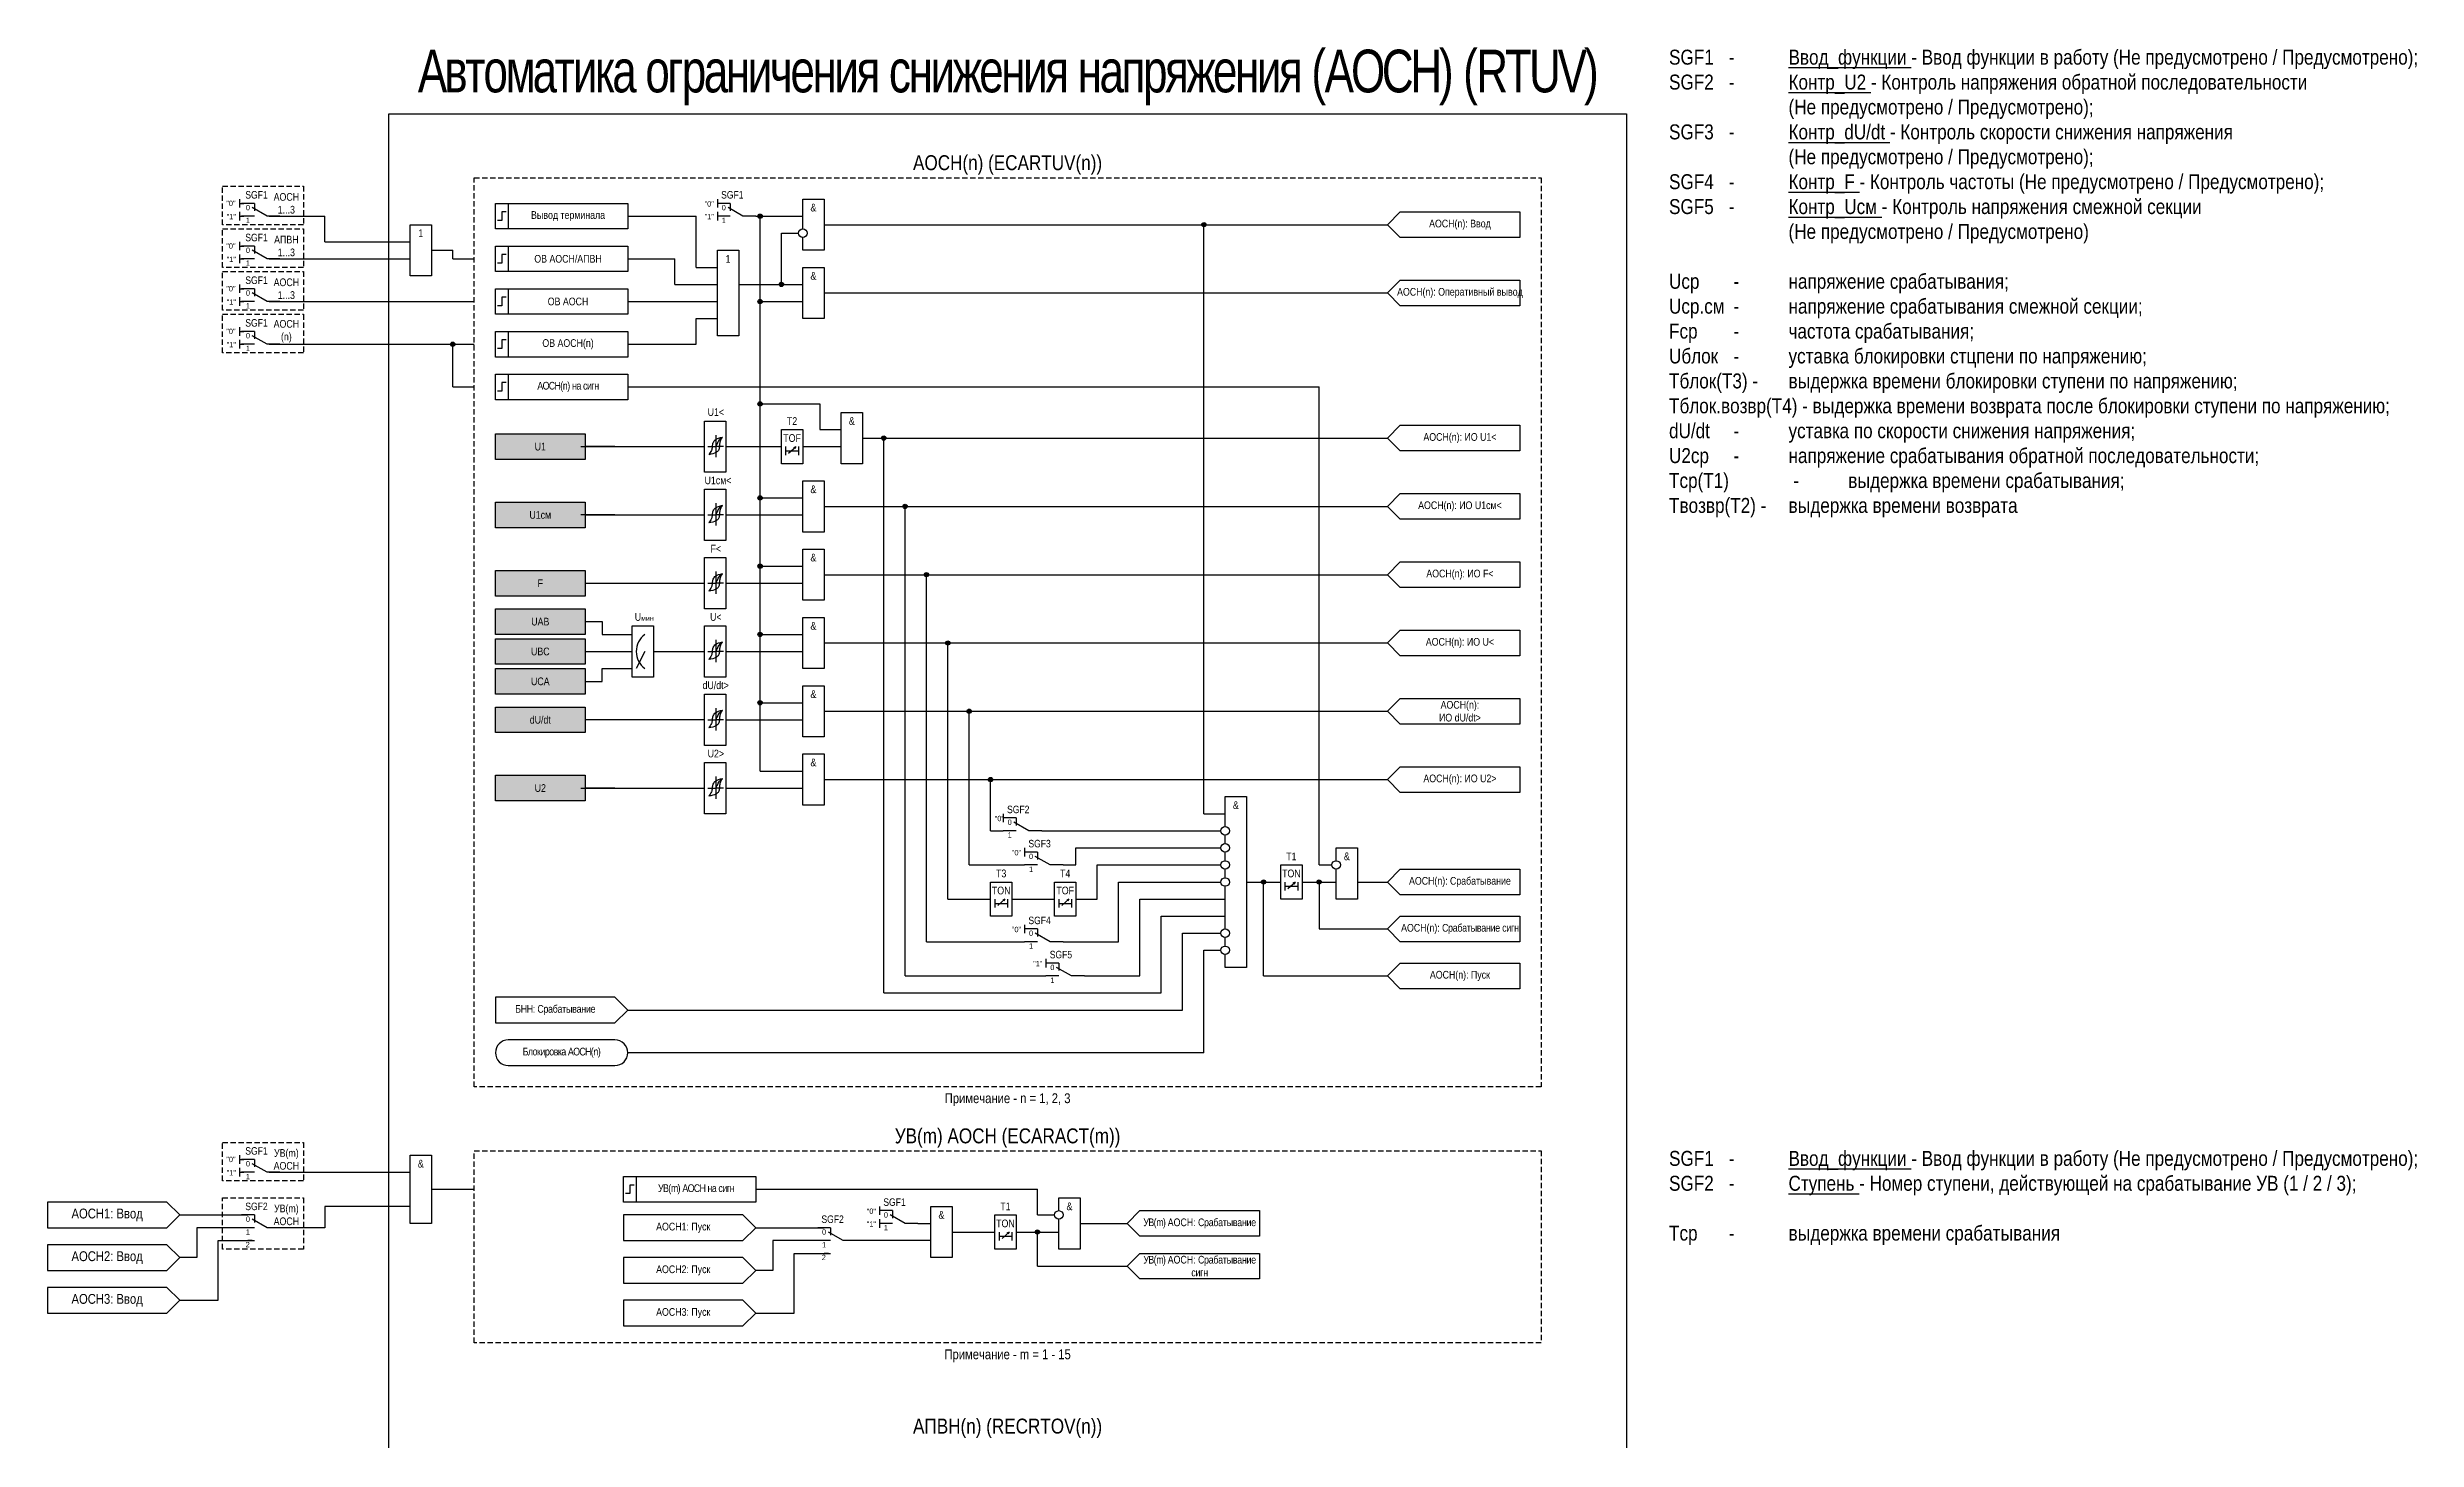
# Model space of a CAD drawing. Header units: millimetres. Extents: x -1017 to 1389, y -932 to 1669.
# Drawn here: x 834 to 1389, y 567 to 894 of the extents above; entities that cross this region are included whole.
import ezdxf
from ezdxf.enums import TextEntityAlignment as Align

# ---------------------------------------------------------------- set-up
doc = ezdxf.new("R2010")
doc.units = ezdxf.units.MM
doc.linetypes.add('штриховая2', pattern=[0.375, 0.25, -0.125])
doc.layers.add('Непечатный', color=6, linetype='Continuous', plot=False)
doc.layers.add('Основная', color=7, linetype='Continuous')
doc.styles.add('1.8_Gost_RD', font='ARIALN.TTF', dxfattribs={"height": 1.8})
doc.styles.add('2.5_Gost_RD', font='ARIALN.TTF', dxfattribs={"height": 2.5})
doc.styles.add('3.5_Gost_RD', font='ARIALN.TTF', dxfattribs={"height": 3.5})
doc.styles.add('Вывод', font='ARIALN.TTF', dxfattribs={"height": 2.5})
doc.styles.add('Компонент', font='ARIALN.TTF', dxfattribs={"height": 3.5})

# ---------------------------------------------------------------- blocks, each defined once
blk = doc.blocks.new('*U79')
at = {"layer": 'Основная', "color": 0}
blk.add_line((0, 0), (7, 4), dxfattribs=at)
at = {"layer": 'Основная', "ltscale": 0.35}
blk.add_line((6, 6), (6, 2.5), dxfattribs=at)
blk = doc.blocks.new('*U91')
at = {"layer": 'Основная', "color": 0}
for p, q in [((-3, 6), (-9, 6)), ((-3, 0), (-9, 0)), ((9, 0), (3, 0))]:
    blk.add_line(p, q, dxfattribs=at)
at = {"layer": 'Основная', "ltscale": 0.25, "xscale": -1}
blk.add_blockref('*U79', (3, 0), dxfattribs=at)
at = {"layer": 'Основная'}
for tag, height, style, p in [('ОУ', 3.5, 'Компонент', (-2, 10)), ('В1', 2.5, 'Вывод', (-13, 6)), ('В2', 2.5, 'Вывод', (-6, 4)), ('В3', 2.5, 'Вывод', (-6, -2))]:
    blk.add_attdef(tag, text='', height=height, dxfattribs=dict(at, style=style)).set_placement(p, align=Align.MIDDLE_CENTER)
blk = doc.blocks.new('Точка')
at = {"ltscale": 100}
h = blk.add_hatch(color=256, dxfattribs=at)
h.dxf.hatch_style = 1
edge = h.paths.add_edge_path()
edge.add_arc((0, 0), 0.5, 0, 360)
blk.add_circle((0, 0), 0.5, dxfattribs=at)
blk = doc.blocks.new('*U81')
at = {"layer": 'Основная', "color": 0}
for p, q in [((-3, 6), (-9, 6)), ((-3, 0), (-9, 0)), ((9, 0), (3, 0))]:
    blk.add_line(p, q, dxfattribs=at)
at = {"layer": 'Основная', "ltscale": 0.25, "xscale": -1}
blk.add_blockref('*U79', (3, 0), dxfattribs=at)
at = {"layer": 'Основная'}
for tag, height, style, p in [('ОУ', 3.5, 'Компонент', (-2, 10)), ('В1', 2.5, 'Вывод', (-14, 6)), ('В2', 2.5, 'Вывод', (-6, 4)), ('В3', 2.5, 'Вывод', (-6, -2))]:
    blk.add_attdef(tag, text='', height=height, dxfattribs=dict(at, style=style)).set_placement(p, align=Align.MIDDLE_CENTER)
blk = doc.blocks.new('*U92')
at = {"layer": 'Основная', "color": 0}
for p, q in [((-3, 6), (-9, 6)), ((-3, 0), (-9, 0)), ((9, 0), (3, 0))]:
    blk.add_line(p, q, dxfattribs=at)
at = {"layer": 'Основная', "ltscale": 0.25, "xscale": -1}
blk.add_blockref('*U79', (3, 0), dxfattribs=at)
at = {"layer": 'Основная'}
for tag, height, style, p in [('ОУ', 3.5, 'Компонент', (-2, 10)), ('В1', 2.5, 'Вывод', (-13, 6)), ('В2', 2.5, 'Вывод', (-6, 4)), ('В3', 2.5, 'Вывод', (-6, -2))]:
    blk.add_attdef(tag, text='', height=height, dxfattribs=dict(at, style=style)).set_placement(p, align=Align.MIDDLE_CENTER)

msp = doc.modelspace()

# ---------------------------------------------------------------- hatches: boundary and pattern name
at = {"ltscale": 100, "true_color": 0x6bffb3}
h = msp.add_hatch(color=111, dxfattribs=at)
h.dxf.hatch_style = 1
h.paths.add_polyline_path([(939, 803), (960, 803), (960, 797), (939, 797)])
h = msp.add_hatch(color=111, dxfattribs=at)
h.dxf.hatch_style = 1
h.paths.add_polyline_path([(939, 787), (960, 787), (960, 781), (939, 781)])
h = msp.add_hatch(color=111, dxfattribs=at)
h.dxf.hatch_style = 1
h.paths.add_polyline_path([(939, 771), (960, 771), (960, 765), (939, 765)])
h = msp.add_hatch(color=111, dxfattribs=at)
h.dxf.hatch_style = 1
h.paths.add_polyline_path([(939, 762), (960, 762), (960, 756), (939, 756)])
h = msp.add_hatch(color=111, dxfattribs=at)
h.dxf.hatch_style = 1
h.paths.add_polyline_path([(939, 755), (960, 755), (960, 749), (939, 749)])
h = msp.add_hatch(color=111, dxfattribs=at)
h.dxf.hatch_style = 1
h.paths.add_polyline_path([(939, 748), (960, 748), (960, 742), (939, 742)])
h = msp.add_hatch(color=111, dxfattribs=at)
h.dxf.hatch_style = 1
h.paths.add_polyline_path([(939, 739), (960, 739), (960, 733), (939, 733)])
h = msp.add_hatch(color=111, dxfattribs=at)
h.dxf.hatch_style = 1
h.paths.add_polyline_path([(939, 723), (960, 723), (960, 717), (939, 717)])

# ---------------------------------------------------------------- linework, layer by layer
at = {"color": 6, "ltscale": 100}
for p, q in [((879, 858), (879, 856)), ((879, 857), (880, 857)), ((879, 855), (879, 853)), ((879, 854), (880, 854)), ((899, 848), (899, 854)), ((879, 848), (879, 846)), ((879, 847), (880, 847)), ((879, 845), (879, 843)), ((879, 844), (880, 844)), ((879, 838), (879, 836)), ((879, 837), (880, 837)), ((879, 835), (879, 833)), ((879, 834), (880, 834)), ((879, 828), (879, 826)), ((879, 827), (880, 827)), ((879, 825), (879, 823)), ((879, 824), (880, 824)), ((879, 634), (879, 632)), ((879, 633), (880, 633)), ((879, 631), (879, 629)), ((879, 630), (880, 630)), ((879.5, 614), (882.5, 614))]:
    msp.add_line(p, q, dxfattribs=at)
at = {"ltscale": 100}
for p, q in [((1007.7, 798.46), (1009.37, 799.95)), ((1009.37, 799.95), (1008.85, 799.73)), ((1009.37, 799.95), (1009.11, 799.48)), ((1055, 710), (1058, 710)), ((1075, 702), (1075, 706)), ((1050, 702), (1063, 702)), ((1072, 702), (1075, 702)), ((1080, 694), (1080, 702)), ((1075, 694), (1080, 694)), ((1085, 684), (1085, 698)), ((1090, 676), (1090, 694)), ((1115, 698), (1123, 698)), ((1124.7, 696.46), (1126.37, 697.95)), ((1126.37, 697.95), (1125.85, 697.73)), ((1126.37, 697.95), (1126.11, 697.48)), ((1128, 698), (1136, 698)), ((1132, 698), (1132, 687)), ((1056.7, 692.46), (1058.37, 693.95)), ((1058.37, 693.95), (1057.85, 693.73)), ((1058.37, 693.95), (1058.11, 693.48)), ((1071.7, 692.46), (1073.37, 693.95)), ((1073.37, 693.95), (1072.85, 693.73)), ((1073.37, 693.95), (1073.11, 693.48)), ((1095, 672), (1095, 690)), ((1072, 684), (1085, 684)), ((1100, 668), (1100, 686)), ((1105, 658), (1105, 682)), ((1030, 672), (1095, 672)), ((1077, 676), (1090, 676)), ((1105, 658), (970, 658)), ((1066, 620), (1066, 626)), ((1038, 618), (1039, 618)), ((1014.5, 611), (1017.5, 611)), ((1041, 614), (1023, 614)), ((1057.7, 614.46), (1059.37, 615.95)), ((1059.37, 615.95), (1058.85, 615.73)), ((1059.37, 615.95), (1059.11, 615.48)), ((1066, 608), (1066, 616))]:
    msp.add_line(p, q, dxfattribs=at)
at = {"color": 3, "ltscale": 100}
msp.add_lwpolyline([(914, 878), (1204, 878), (1204, 0), (914, 0)], close=True, dxfattribs=at)
at = {"color": 6, "linetype": 'штриховая2', "ltscale": 5}
for points in [[(875, 861), (894, 861), (894, 852), (875, 852)], [(875, 851), (894, 851), (894, 842), (875, 842)], [(875, 841), (894, 841), (894, 832), (875, 832)], [(875, 831), (894, 831), (894, 822), (875, 822)], [(875, 637), (894, 637), (894, 628), (875, 628)], [(875, 624), (894, 624), (894, 612), (875, 612)]]:
    msp.add_lwpolyline(points, close=True, dxfattribs=at)
at = {"color": 6, "ltscale": 100}
for points in [[(886, 854), (899, 854)], [(889, 854), (899, 854)], [(886, 844), (904, 844), (904, 844), (904, 844)], [(886, 630), (909, 630), (909, 630), (909, 630)], [(909, 630), (919, 630)], [(909, 630), (909, 630), (909, 630), (919, 630)], [(919, 622), (899, 622), (899, 617), (888, 617)], [(924, 626), (929, 626)], [(924, 626), (924, 626), (924, 626), (929, 626)], [(881, 617), (869, 617), (869, 610), (865, 610)], [(865, 600), (874, 600), (874, 614), (882, 614), (882, 614), (881, 614)]]:
    msp.add_lwpolyline(points, dxfattribs=at)
at = {"ltscale": 100}
for points in [[(1001, 810), (1015, 810), (1015, 804), (1020, 804)], [(1007, 800), (1007, 798)], [(1010, 800), (1010, 798)], [(1007, 799), (1010, 799)], [(960, 759), (964, 759), (964, 756), (971, 756)], [(960, 752), (971, 752)], [(960, 745), (964, 745), (964, 748), (971, 748)], [(1056, 694), (1056, 692)], [(1059, 694), (1059, 692)], [(1071, 694), (1071, 692)], [(1074, 694), (1074, 692)], [(1124, 698), (1124, 696)], [(1124, 697), (1127, 697)], [(1127, 698), (1127, 696)], [(1056, 693), (1059, 693)], [(1071, 693), (1074, 693)], [(1016, 614), (1004, 614), (1004, 607), (1000, 607)], [(1000, 597), (1009, 597), (1009, 611), (1017, 611), (1017, 611), (1016, 611)], [(1057, 616), (1057, 614)], [(1057, 615), (1060, 615)], [(1060, 616), (1060, 614)]]:
    msp.add_lwpolyline(points, dxfattribs=at)
for points in [[(939, 803), (960, 803), (960, 797), (939, 797)], [(1006, 804), (1011, 804), (1011, 796), (1006, 796)], [(939, 787), (960, 787), (960, 781), (939, 781)], [(939, 771), (960, 771), (960, 765), (939, 765)], [(939, 762), (960, 762), (960, 756), (939, 756)], [(939, 755), (960, 755), (960, 749), (939, 749)], [(939, 748), (960, 748), (960, 742), (939, 742)], [(939, 739), (960, 739), (960, 733), (939, 733)], [(939, 723), (960, 723), (960, 717), (939, 717)], [(1123, 702), (1128, 702), (1128, 694), (1123, 694)], [(1055, 698), (1060, 698), (1060, 690), (1055, 690)], [(1070, 698), (1075, 698), (1075, 690), (1070, 690)], [(1056, 620), (1061, 620), (1061, 612), (1056, 612)]]:
    msp.add_lwpolyline(points, close=True, dxfattribs=at)
at = {"color": 6, "ltscale": 100}
msp.add_lwpolyline([(919, 634), (924, 634), (924, 618), (919, 618)], close=True, dxfattribs=at)
at = {"layer": 'Непечатный', "ltscale": 100}
for p, q in [((929, 844), (929, 846)), ((929, 814), (929, 824))]:
    msp.add_line(p, q, dxfattribs=at)
msp.add_lwpolyline([(919, 852), (924, 852), (924, 840), (919, 840)], close=True, dxfattribs=at)
for points in [[(894, 844), (919, 844)], [(894, 844), (894, 844), (894, 844), (919, 844)], [(899, 848), (919, 848)], [(899, 848), (899, 848), (899, 848), (919, 848)], [(924, 846), (929, 846)], [(924, 846), (924, 846), (924, 846), (929, 846)], [(929, 844), (934, 844)], [(886, 834), (934, 834)], [(886, 824), (934, 824)], [(929, 814), (934, 814)], [(929, 626), (934, 626)]]:
    msp.add_lwpolyline(points, dxfattribs=at)
at = {"layer": 'Основная', "ltscale": 100}
for p, q in [((991, 858), (991, 856)), ((991, 855), (991, 853)), ((986, 842), (986, 854)), ((1001, 724), (1001, 854)), ((1105, 714), (1105, 852)), ((981, 838), (981, 844)), ((986, 824), (986, 830)), ((1132, 702), (1132, 814)), ((988, 804.5), (988, 806)), ((988, 806), (993, 806)), ((993, 806), (993, 800)), ((959, 800), (988, 800)), ((967, 800), (960, 800)), ((988, 797), (988, 805)), ((988.79, 800), (990.6, 800)), ((992.42, 800), (990.6, 800)), ((993, 800), (1006, 800)), ((993, 800), (993, 794)), ((1025, 802), (1025, 802)), ((1030, 672), (1030, 802)), ((988, 794), (988, 797)), ((993, 794), (988, 794)), ((988, 788.5), (988, 790)), ((988, 790), (993, 790)), ((988, 781), (988, 789)), ((993, 790), (993, 784)), ((967, 784), (959, 784)), ((993, 784), (1011, 784)), ((993, 784), (993, 778)), ((1016, 786), (1026, 786)), ((1035, 676), (1035, 786)), ((988, 778), (988, 781)), ((993, 778), (988, 778)), ((988, 772.5), (988, 774)), ((988, 774), (993, 774)), ((988, 765), (988, 773)), ((993, 774), (993, 768)), ((993, 768), (1011, 768)), ((993, 768), (993, 762)), ((1040, 684), (1040, 770)), ((988, 762), (988, 765)), ((993, 762), (988, 762)), ((971, 756.5), (971, 758)), ((971, 758), (976, 758)), ((971, 749), (971, 757)), ((976, 758), (976, 752)), ((988, 756.5), (988, 758)), ((988, 758), (993, 758)), ((988, 749), (988, 757)), ((993, 758), (993, 752)), ((976, 752), (976, 746)), ((993, 752), (1011, 752)), ((993, 752), (993, 746)), ((1045, 694), (1045, 754)), ((971, 746), (971, 749)), ((976, 746), (971, 746)), ((988, 746), (988, 749)), ((993, 746), (988, 746)), ((988, 740.5), (988, 742)), ((988, 742), (993, 742)), ((988, 733), (988, 741)), ((993, 742), (993, 736)), ((988, 736), (960, 736)), ((988, 730), (988, 733)), ((993, 736), (1011, 736)), ((993, 736), (993, 730)), ((1050, 702), (1050, 738)), ((993, 730), (988, 730)), ((988, 724.5), (988, 726)), ((988, 726), (993, 726)), ((988, 717), (988, 725)), ((993, 726), (993, 720)), ((1016, 722), (1026, 722)), ((1055, 710), (1055, 722)), ((967, 720), (960, 720)), ((988, 714), (988, 717)), ((993, 720), (1011, 720)), ((993, 720), (993, 714)), ((993, 714), (988, 714)), ((1058, 714), (1058, 712)), ((1063, 706), (1063, 704)), ((1119, 676), (1119, 698)), ((1063, 688), (1063, 686)), ((1068, 680), (1068, 678)), ((970, 668), (1100, 668)), ((1029, 622), (1029, 620)), ((1029, 619), (1029, 617))]:
    msp.add_line(p, q, dxfattribs=at)
at = {"layer": 'Основная'}
for p, q in [((990.6, 802.72), (990.6, 797.52)), ((990.6, 786.72), (990.6, 781.52)), ((990.6, 770.72), (990.6, 765.52)), ((990.6, 754.72), (990.6, 749.52)), ((990.6, 738.72), (990.6, 733.52)), ((990.6, 722.72), (990.6, 717.52))]:
    msp.add_line(p, q, dxfattribs=at)
at = {"layer": 'Основная', "color": 7, "ltscale": 100}
for p, q in [((960, 784), (988, 784)), ((988.79, 784), (990.6, 784)), ((992.42, 784), (990.6, 784)), ((960, 768), (988, 768)), ((988.79, 768), (990.6, 768)), ((992.42, 768), (990.6, 768)), ((974, 752), (972, 748)), ((976, 752), (988, 752)), ((988.79, 752), (990.6, 752)), ((992.42, 752), (990.6, 752)), ((988.79, 736), (990.6, 736)), ((992.42, 736), (990.6, 736)), ((959, 720), (988, 720)), ((988.79, 720), (990.6, 720)), ((992.42, 720), (990.6, 720))]:
    msp.add_line(p, q, dxfattribs=at)
at = {"layer": 'Основная', "linetype": 'штриховая2', "ltscale": 5}
for points in [[(934, 863), (1184, 863), (1184, 650), (934, 650)], [(934, 635), (1184, 635), (1184, 590), (934, 590)]]:
    msp.add_lwpolyline(points, close=True, dxfattribs=at)
at = {"layer": 'Основная', "ltscale": 100}
for points in [[(939, 857), (942, 857), (942, 851), (939, 851)], [(939, 857), (970, 857), (970, 851), (939, 851)], [(939, 847), (942, 847), (942, 841), (939, 841)], [(991, 846), (996, 846), (996, 826), (991, 826)], [(1011, 842), (1016, 842), (1016, 830), (1011, 830)], [(939, 837), (942, 837), (942, 831), (939, 831)], [(939, 827), (942, 827), (942, 821), (939, 821)], [(939, 817), (942, 817), (942, 811), (939, 811)], [(1020, 808), (1025, 808), (1025, 796), (1020, 796)], [(1011, 792), (1016, 792), (1016, 780), (1011, 780)], [(1011, 776), (1016, 776), (1016, 764), (1011, 764)], [(1011, 760), (1016, 760), (1016, 748), (1011, 748)], [(1011, 744), (1016, 744), (1016, 732), (1011, 732)], [(1011, 728), (1016, 728), (1016, 716), (1011, 716)], [(969, 629), (972, 629), (972, 623), (969, 623)]]:
    msp.add_lwpolyline(points, close=True, dxfattribs=at)
at = {"layer": 'Основная', "lineweight": 30, "ltscale": 100}
for points in [[(941.5, 855), (940.5, 855), (940.5, 853), (939.5, 853)], [(941.5, 845), (940.5, 845), (940.5, 843), (939.5, 843)], [(941.5, 835), (940.5, 835), (940.5, 833), (939.5, 833)], [(941.5, 825), (940.5, 825), (940.5, 823), (939.5, 823)], [(941.5, 815), (940.5, 815), (940.5, 813), (939.5, 813)], [(971.5, 627), (970.5, 627), (970.5, 625), (969.5, 625)]]:
    msp.add_lwpolyline(points, dxfattribs=at)
at = {"layer": 'Основная', "ltscale": 100}
for points in [[(1011, 851), (1011, 858), (1016, 858), (1016, 846), (1011, 846), (1011, 849)], [(970, 854), (986, 854)], [(996, 838), (1006, 838), (1006, 850), (1010, 850)], [(1000, 854), (1011, 854)], [(1016, 852), (1148, 852)], [(970, 844), (981, 844)], [(986, 842), (991, 842)], [(970, 834), (991, 834)], [(981, 838), (991, 838)], [(996, 838), (1011, 838)], [(996, 838), (1001, 838)], [(996, 838), (1001, 838), (1001, 838), (1001, 838)], [(1001, 834), (1011, 834)], [(1016, 836), (1016, 836), (1016, 836), (1148, 836)], [(986, 830), (991, 830)], [(970, 824), (986, 824)], [(970, 814), (1132, 814)], [(1011, 800), (1020, 800)], [(1025, 802), (1148, 802)], [(1001, 788), (1011, 788)], [(1021, 786), (1148, 786)], [(1001, 772), (1011, 772)], [(1016, 770), (1148, 770)], [(1001, 756), (1011, 756)], [(1016, 754), (1148, 754)], [(1001, 740), (1011, 740)], [(1016, 738), (1148, 738)], [(1001, 724), (1011, 724)], [(1021, 722), (1148, 722)], [(1110, 711), (1110, 718), (1115, 718), (1115, 678), (1110, 678), (1110, 681)], [(1105, 714), (1110, 714)], [(1067, 710), (1109, 710)], [(1075, 706), (1109, 706)], [(1110, 707), (1110, 709)], [(1136, 703), (1136, 706), (1141, 706), (1141, 694), (1136, 694), (1136, 701)], [(1080, 702), (1109, 702)], [(1110, 703), (1110, 705)], [(1110, 699), (1110, 701)], [(1132, 702), (1135, 702)], [(1045, 694), (1055, 694)], [(1045, 694), (1055, 694), (1055, 694), (1055, 694)], [(1060, 694), (1070, 694)], [(1085, 698), (1109, 698)], [(1090, 694), (1110, 694)], [(1110, 687), (1110, 697)], [(1141, 698), (1148, 698)], [(1095, 690), (1110, 690)], [(1040, 684), (1063, 684)], [(1040, 684), (1063, 684), (1063, 684), (1063, 684)], [(1100, 686), (1109, 686)], [(1110, 683), (1110, 685)], [(1132, 687), (1148, 687)], [(1105, 682), (1109, 682)], [(1110, 678), (1110, 681)], [(1035, 676), (1068, 676)], [(1035, 676), (1068, 676), (1068, 676), (1068, 676)], [(1119, 676), (1148, 676)], [(1000, 626), (1066, 626)], [(1041, 613), (1041, 622), (1046, 622), (1046, 610), (1041, 610), (1041, 613)], [(1071, 621), (1071, 624), (1076, 624), (1076, 612), (1071, 612), (1071, 619)], [(1000, 617), (1016, 617)], [(1039, 618), (1041, 618)], [(1066, 620), (1070, 620)], [(1076, 618), (1087, 618)], [(1046, 616), (1056, 616)], [(1061, 616), (1071, 616)], [(1066, 608), (1087, 608)]]:
    msp.add_lwpolyline(points, dxfattribs=at)
at = {"layer": 'Основная', "color": 0, "ltscale": 100}
for points in [[(1179, 855), (1179, 849), (1151, 849), (1148, 852), (1151, 855)], [(939, 847), (970, 847), (970, 841), (939, 841)], [(1179, 839), (1179, 833), (1151, 833), (1148, 836), (1151, 839)], [(939, 837), (970, 837), (970, 831), (939, 831)], [(939, 827), (970, 827), (970, 821), (939, 821)], [(939, 817), (970, 817), (970, 811), (939, 811)], [(1179, 805), (1179, 799), (1151, 799), (1148, 802), (1151, 805)], [(1179, 789), (1179, 783), (1151, 783), (1148, 786), (1151, 789)], [(1179, 773), (1179, 767), (1151, 767), (1148, 770), (1151, 773)], [(1179, 757), (1179, 751), (1151, 751), (1148, 754), (1151, 757)], [(1179, 741), (1179, 735), (1151, 735), (1148, 738), (1151, 741)], [(1179, 725), (1179, 719), (1151, 719), (1148, 722), (1151, 725)], [(1179, 701), (1179, 695), (1151, 695), (1148, 698), (1151, 701)], [(1179, 690), (1179, 684), (1151, 684), (1148, 687), (1151, 690)], [(1179, 679), (1179, 673), (1151, 673), (1148, 676), (1151, 679)], [(969, 629), (1000, 629), (1000, 623), (969, 623)], [(1118, 621), (1118, 615), (1090, 615), (1087, 618), (1090, 621)], [(1118, 611), (1118, 605), (1090, 605), (1087, 608), (1090, 611)]]:
    msp.add_lwpolyline(points, close=True, dxfattribs=at)
for points in [[(970, 668), (967, 671), (939, 671), (939, 665), (967, 665), (970, 668)], [(1000, 617), (997, 620), (969, 620), (969, 614), (997, 614), (1000, 617)], [(1000, 607), (997, 610), (969, 610), (969, 604), (997, 604), (1000, 607)], [(1000, 597), (997, 600), (969, 600), (969, 594), (997, 594), (1000, 597)]]:
    msp.add_lwpolyline(points, dxfattribs=at)
msp.add_lwpolyline([(942, 655), (967, 655, 1), (967, 661), (942, 661, 1)], format="xyb", close=True, dxfattribs=at)
at = {"layer": 'Основная', "color": 6, "ltscale": 100}
for points in [[(865, 620), (862, 623), (834, 623), (834, 617), (862, 617), (865, 620)], [(865, 620), (881, 620)], [(865, 610), (862, 613), (834, 613), (834, 607), (862, 607), (865, 610)], [(865, 600), (862, 603), (834, 603), (834, 597), (862, 597), (865, 600)]]:
    msp.add_lwpolyline(points, dxfattribs=at)
at = {"layer": 'Основная'}
for centre in [(1011, 850), (1110, 710), (1110, 706), (1110, 702), (1136, 702), (1110, 698), (1110, 686), (1110, 682), (1071, 620)]:
    msp.add_circle(centre, 1, dxfattribs=at)
at = {"layer": 'Основная', "color": 7, "ltscale": 100}
msp.add_arc((977, 752), 5, 126.8699, 233.1301, dxfattribs=at)
at = {"layer": 'Основная'}
for points in [[(989.8, 799.92), (989.6, 799.13), (989, 798.12)], [(991.48, 799.92), (991.25, 799.13), (990.76, 798.67), (989, 798.12)], [(989.8, 799.92), (989.95, 800.71), (990.44, 801.54), (992.2, 802.26)], [(990.6, 800), (991, 800.72), (991.47, 801.6), (992.2, 802.26)], [(991.48, 799.92), (991.6, 800.71), (991.81, 801.54), (992.2, 802.26)], [(989.8, 783.92), (989.6, 783.13), (989, 782.12)], [(991.48, 783.92), (991.25, 783.13), (990.76, 782.67), (989, 782.12)], [(989.8, 783.92), (989.95, 784.71), (990.44, 785.54), (992.2, 786.26)], [(990.6, 784), (991, 784.72), (991.47, 785.6), (992.2, 786.26)], [(991.48, 783.92), (991.6, 784.71), (991.81, 785.54), (992.2, 786.26)], [(989.8, 767.92), (989.6, 767.13), (989, 766.12)], [(991.48, 767.92), (991.25, 767.13), (990.76, 766.67), (989, 766.12)], [(989.8, 767.92), (989.95, 768.71), (990.44, 769.54), (992.2, 770.26)], [(990.6, 768), (991, 768.72), (991.47, 769.6), (992.2, 770.26)], [(991.48, 767.92), (991.6, 768.71), (991.81, 769.54), (992.2, 770.26)], [(989.8, 751.92), (989.6, 751.13), (989, 750.12)], [(991.48, 751.92), (991.25, 751.13), (990.76, 750.67), (989, 750.12)], [(989.8, 751.92), (989.95, 752.71), (990.44, 753.54), (992.2, 754.26)], [(990.6, 752), (991, 752.72), (991.47, 753.6), (992.2, 754.26)], [(991.48, 751.92), (991.6, 752.71), (991.81, 753.54), (992.2, 754.26)], [(989.8, 735.92), (989.6, 735.13), (989, 734.12)], [(991.48, 735.92), (991.25, 735.13), (990.76, 734.67), (989, 734.12)], [(989.8, 735.92), (989.95, 736.71), (990.44, 737.54), (992.2, 738.26)], [(990.6, 736), (991, 736.72), (991.47, 737.6), (992.2, 738.26)], [(991.48, 735.92), (991.6, 736.71), (991.81, 737.54), (992.2, 738.26)], [(989.8, 719.92), (989.95, 720.71), (990.44, 721.54), (992.2, 722.26)], [(990.6, 720), (991, 720.72), (991.47, 721.6), (992.2, 722.26)], [(991.48, 719.92), (991.6, 720.71), (991.81, 721.54), (992.2, 722.26)], [(989.8, 719.92), (989.6, 719.13), (989, 718.12)], [(991.48, 719.92), (991.25, 719.13), (990.76, 718.67), (989, 718.12)]]:
    msp.add_spline(points, degree=3, dxfattribs=at)

# ---------------------------------------------------------------- block references
at = {"layer": 'Непечатный', "ltscale": 100}
msp.add_blockref('Точка', (929, 824), dxfattribs=at)
at = {"layer": 'Основная', "color": 6, "ltscale": 0.25, "xscale": 0.5, "yscale": 0.5, "zscale": 0.5}
for p in [(884, 854), (884, 844), (884, 834), (884, 824), (884, 630)]:
    msp.add_blockref('*U81', p, dxfattribs=at).add_auto_attribs({'ОУ': 'SGF1', 'В1': '"0"', 'В2': '0', 'В3': '1'})
at = {"layer": 'Основная', "ltscale": 0.25}
ref = msp.add_blockref('*U91', (995.5, 854), dxfattribs=dict(at, xscale=0.5, yscale=0.5, zscale=0.5))
ref.add_attrib('ОУ', 'SGF1', dxfattribs={"height": 1.75, "style": 'Компонент'}).set_placement((994.5, 859), align=Align.MIDDLE_CENTER)
ref.add_attrib('В2', '0', dxfattribs={"height": 1.25, "style": 'Вывод'}).set_placement((992.5, 856), align=Align.MIDDLE_CENTER)
ref.add_attrib('В3', '1', dxfattribs={"height": 1.25, "style": 'Вывод'}).set_placement((992.5, 853), align=Align.MIDDLE_CENTER)
at = {"layer": 'Основная', "ltscale": 100}
for p in [(1001, 854), (1105, 852), (1006, 838), (1001, 834), (1001, 810), (1030, 802), (1001, 788), (1035, 786), (1001, 772), (1040, 770), (1001, 756), (1045, 754), (1001, 740), (1050, 738), (1055, 722), (1119, 698), (1132, 698), (1066, 616)]:
    msp.add_blockref('Точка', p, dxfattribs=at)
at = {"layer": 'Основная', "ltscale": 0.25}
ref = msp.add_blockref('*U91', (1062.5, 710), dxfattribs=dict(at, xscale=0.5, yscale=0.5, zscale=0.5))
ref.add_attrib('ОУ', 'SGF2', dxfattribs={"height": 1.75, "style": 'Компонент'}).set_placement((1061.5, 715), align=Align.MIDDLE_CENTER)
ref.add_attrib('В2', '0', dxfattribs={"height": 1.25, "style": 'Вывод'}).set_placement((1059.5, 712), align=Align.MIDDLE_CENTER)
ref.add_attrib('В3', '1', dxfattribs={"height": 1.25, "style": 'Вывод'}).set_placement((1059.5, 709), align=Align.MIDDLE_CENTER)
ref = msp.add_blockref('*U91', (1067.5, 702), dxfattribs=dict(at, xscale=0.5, yscale=0.5, zscale=0.5))
ref.add_attrib('ОУ', 'SGF3', dxfattribs={"height": 1.75, "style": 'Компонент'}).set_placement((1066.5, 707), align=Align.MIDDLE_CENTER)
ref.add_attrib('В2', '0', dxfattribs={"height": 1.25, "style": 'Вывод'}).set_placement((1064.5, 704), align=Align.MIDDLE_CENTER)
ref.add_attrib('В3', '1', dxfattribs={"height": 1.25, "style": 'Вывод'}).set_placement((1064.5, 701), align=Align.MIDDLE_CENTER)
ref = msp.add_blockref('*U91', (1067.5, 684), dxfattribs=dict(at, xscale=0.5, yscale=0.5, zscale=0.5))
ref.add_attrib('ОУ', 'SGF4', dxfattribs={"height": 1.75, "style": 'Компонент'}).set_placement((1066.5, 689), align=Align.MIDDLE_CENTER)
ref.add_attrib('В2', '0', dxfattribs={"height": 1.25, "style": 'Вывод'}).set_placement((1064.5, 686), align=Align.MIDDLE_CENTER)
ref.add_attrib('В3', '1', dxfattribs={"height": 1.25, "style": 'Вывод'}).set_placement((1064.5, 683), align=Align.MIDDLE_CENTER)
ref = msp.add_blockref('*U91', (1072.5, 676), dxfattribs=dict(at, xscale=0.5, yscale=0.5, zscale=0.5))
ref.add_attrib('ОУ', 'SGF5', dxfattribs={"height": 1.75, "style": 'Компонент'}).set_placement((1071.5, 681), align=Align.MIDDLE_CENTER)
ref.add_attrib('В2', '0', dxfattribs={"height": 1.25, "style": 'Вывод'}).set_placement((1069.5, 678), align=Align.MIDDLE_CENTER)
ref.add_attrib('В3', '1', dxfattribs={"height": 1.25, "style": 'Вывод'}).set_placement((1069.5, 675), align=Align.MIDDLE_CENTER)
at = {"layer": 'Основная', "color": 6, "ltscale": 0.25}
ref = msp.add_blockref('*U92', (884, 617), dxfattribs=dict(at, xscale=0.5, yscale=0.5, zscale=0.5))
ref.add_attrib('ОУ', 'SGF2', dxfattribs={"height": 1.75, "style": 'Компонент'}).set_placement((883, 622), align=Align.MIDDLE_CENTER)
ref.add_attrib('В2', '0', dxfattribs={"height": 1.25, "style": 'Вывод'}).set_placement((881, 619), align=Align.MIDDLE_CENTER)
ref.add_attrib('В3', '1', dxfattribs={"height": 1.25, "style": 'Вывод'}).set_placement((881, 616), align=Align.MIDDLE_CENTER)
at = {"layer": 'Основная', "ltscale": 0.25}
ref = msp.add_blockref('*U91', (1033.5, 618), dxfattribs=dict(at, xscale=0.5, yscale=0.5, zscale=0.5))
ref.add_attrib('ОУ', 'SGF1', dxfattribs={"height": 1.75, "style": 'Компонент'}).set_placement((1032.5, 623), align=Align.MIDDLE_CENTER)
ref.add_attrib('В2', '0', dxfattribs={"height": 1.25, "style": 'Вывод'}).set_placement((1030.5, 620), align=Align.MIDDLE_CENTER)
ref.add_attrib('В3', '1', dxfattribs={"height": 1.25, "style": 'Вывод'}).set_placement((1030.5, 617), align=Align.MIDDLE_CENTER)
ref = msp.add_blockref('*U92', (1019, 614), dxfattribs=dict(at, xscale=0.5, yscale=0.5, zscale=0.5))
ref.add_attrib('ОУ', 'SGF2', dxfattribs={"height": 1.75, "style": 'Компонент'}).set_placement((1018, 619), align=Align.MIDDLE_CENTER)
ref.add_attrib('В2', '0', dxfattribs={"height": 1.25, "style": 'Вывод'}).set_placement((1016, 616), align=Align.MIDDLE_CENTER)
ref.add_attrib('В3', '1', dxfattribs={"height": 1.25, "style": 'Вывод'}).set_placement((1016, 613), align=Align.MIDDLE_CENTER)

# ---------------------------------------------------------------- texts
at = {"color": 30, "ltscale": 100}
for s, insert, char_height, width, attachment_point, style in [('{\\W0.9;\\T0.9;\\C3;Автоматика ограничения снижения напряжения (АОСН) (RTUV)}', (1059, 886.5), 10, 290, 5, '3.5_Gost_RD'), ('SGF1^I-^I{\\LВвод_функции} - Ввод функции в работу (Не предусмотрено / Предусмотрено);\\PSGF2^I- ^I{\\LКонтр_U2} - Контроль напряжения обратной последовательности ^J^I^I(Не предусмотрено / Предусмотрено);\\PSGF3^I- ^I{\\LКонтр_dU/dt} - Контроль скорости снижения напряжения ^J^I^I(Не предусмотрено / Предусмотрено);\\PSGF4^I- ^I{\\LКонтр_F} - Контроль частоты (Не предусмотрено / Предусмотрено);\\PSGF5^I- ^I{\\LКонтр_Uсм} - Контроль напряжения смежной секции ^J^I^I(Не предусмотрено / Предусмотрено)\\P\\PUср^I - ^Iнапряжение срабатывания;\\PUср.см^I - ^Iнапряжение срабатывания смежной секции;\\PFср^I - ^Iчастота срабатывания;\\PUблок^I - ^Iуставка блокировки стцпени по напряжению;\\PTблок(T3) - ^Iвыдержка времени блокировки ступени по напряжению;\\PTблок.возвр(T4) - выдержка времени возврата после блокировки ступени по напряжению;\\PdU/dt^I - ^Iуставка по скорости снижения напряжения;\\PU2ср^I - ^Iнапряжение срабатывания обратной последовательности;\\PTср(T1)^I - ^Iвыдержка времени срабатывания;\\PTвозвр(T2) - ^Iвыдержка времени возврата', (1214, 893), 3.5, 176, 1, '3.5_Gost_RD'), ('АОСН(n) (ECARTUV(n))', (1059, 866), 3.5, 250, 5, '3.5_Gost_RD'), ('АОСН\\P1...3', (890, 857), 1.8, 8, 5, '2.5_Gost_RD'), ('АПВН\\P1...3', (890, 847), 1.8, 8, 5, '2.5_Gost_RD'), ('АОСН\\P1...3', (890, 837), 1.8, 8, 5, '2.5_Gost_RD'), ('АОСН\\P(n)', (890, 827), 1.8, 8, 5, '2.5_Gost_RD'), ('УВ(m) АОСН (ECARACT(m))', (1059, 638), 3.5, 250, 5, '3.5_Gost_RD'), ('УВ(m) АОСН', (890, 633), 1.8, 8, 5, '2.5_Gost_RD'), ('SGF1^I-^I{\\LВвод_функции} - Ввод функции в работу (Не предусмотрено / Предусмотрено);\\PSGF2^I-^I{\\LСтупень} - Номер ступени, действующей на срабатывание УВ (1 / 2 / 3);{\\C3;\\P}\\PTср^I- ^Iвыдержка времени срабатывания', (1214, 635), 3.5, 176, 1, '3.5_Gost_RD'), ('УВ(m) АОСН', (890, 620), 1.8, 8, 5, '2.5_Gost_RD'), ('АПВН(n) (RECRTOV(n))', (1059, 570), 3.5, 250, 5, '3.5_Gost_RD')]:
    msp.add_mtext(s, dxfattribs=dict(at, insert=insert, char_height=char_height, width=width, attachment_point=attachment_point, style=style))
at = {"color": 6, "ltscale": 100, "char_height": 1.25, "style": '3.5_Gost_RD'}
for s, insert, attachment_point in [('"1"', (876, 854.5), 1), ('"1"', (876, 844.5), 1), ('"1"', (876, 834.5), 1), ('"1"', (876, 824.5), 1), ('"1"', (876, 630.5), 1), ('2', (881.41, 613.66), 3)]:
    msp.add_mtext_dynamic_manual_height_columns(s, width=2, gutter_width=17.5, heights=[0], dxfattribs=dict(at, insert=insert, attachment_point=attachment_point))
at = {"ltscale": 100, "char_height": 1.8, "attachment_point": 5}
for s, insert, width, style in [('T2', (1008.5, 806), 5, '2.5_Gost_RD'), ('U1', (949.5, 800), 21, '1.8_Gost_RD'), ('TOF', (1008.5, 802), 5, '2.5_Gost_RD'), ('U1см', (949.5, 784), 21, '1.8_Gost_RD'), ('F', (949.5, 768), 21, '1.8_Gost_RD'), ('UAB', (949.5, 759), 21, '1.8_Gost_RD'), ('UBC', (949.5, 752), 21, '1.8_Gost_RD'), ('UCA', (949.5, 745), 21, '1.8_Gost_RD'), ('dU/dt', (949.5, 736), 21, '1.8_Gost_RD'), ('U2', (949.5, 720), 21, '1.8_Gost_RD'), ('T3', (1057.5, 700), 5, '2.5_Gost_RD'), ('T4', (1072.5, 700), 5, '2.5_Gost_RD'), ('TON', (1125.5, 700), 5, '2.5_Gost_RD'), ('T1', (1125.5, 704), 5, '2.5_Gost_RD'), ('TON', (1057.5, 696), 5, '2.5_Gost_RD'), ('TOF', (1072.5, 696), 5, '2.5_Gost_RD'), ('T1', (1058.5, 622), 5, '2.5_Gost_RD'), ('TON', (1058.5, 618), 5, '2.5_Gost_RD')]:
    msp.add_mtext(s, dxfattribs=dict(at, insert=insert, width=width, style=style))
at = {"color": 6, "ltscale": 100, "insert": (921.5, 632), "char_height": 1.8, "width": 5, "attachment_point": 5, "style": '2.5_Gost_RD'}
msp.add_mtext('&', dxfattribs=at)
at = {"ltscale": 100, "insert": (1016.41, 610.66), "char_height": 1.25, "attachment_point": 3, "style": '3.5_Gost_RD'}
msp.add_mtext_dynamic_manual_height_columns('2', width=2, gutter_width=17.5, heights=[0], dxfattribs=at)
at = {"layer": 'Непечатный', "ltscale": 100, "insert": (921.5, 850), "char_height": 1.8, "width": 5, "attachment_point": 5, "style": '2.5_Gost_RD'}
msp.add_mtext('1', dxfattribs=at)
at = {"layer": 'Основная', "color": 0, "ltscale": 100, "char_height": 1.8, "width": 28, "attachment_point": 5, "style": '2.5_Gost_RD'}
for s, insert in [('{\\C256;Вывод терминала}', (956, 854)), ('АОСН(n): Ввод', (1165, 852)), ('{\\C256;ОВ АОСН/АПВН}', (956, 844)), ('{\\C256;ОВ АОСН}', (956, 834)), ('{\\C256;АОСН(n): Оперативный вывод}', (1165, 836)), ('{\\C256;ОВ АОСН(n)}', (956, 824)), ('{\\T0.9;\\C256;АОСН(n) на сигн}', (956, 814)), ('{\\C256;АОСН(n): ИО U1<}', (1165, 802)), ('{\\C256;АОСН(n): ИО U1см<}', (1165, 786)), ('{\\C256;АОСН(n): ИО F<}', (1165, 770)), ('{\\C256;АОСН(n): ИО U<}', (1165, 754)), ('{\\C256;АОСН(n): ^JИО dU/dt>}', (1165, 738)), ('{\\C256;АОСН(n): ИО U2>}', (1165, 722)), ('{\\C256;АОСН(n):\\T0.95; \\T1;Срабатывание}', (1165, 698)), ('{\\C256;АОСН(n):\\T0.95; Срабатывание сигн}', (1165, 687)), ('{\\C256;АОСН(n): Пуск}', (1165, 676)), ('{\\T0.95;БНН: Срабатывание}', (953, 668)), ('{\\T0.9;Блокировка АОСН(n)}', (954.5, 658)), ('{\\T0.9;УВ(m) АОСН на сигн}', (986, 626)), ('{\\C256;АОСН1: Пуск}', (983, 617)), ('{\\T0.9;\\C256;УВ(m) \\T1;АОСН: \\T0.95;Срабатывание}', (1104, 618)), ('{\\C256;АОСН2: Пуск}', (983, 607)), ('{\\T0.9;\\C256;УВ(m) \\T1;АОСН: \\T0.95;Срабатывание сигн}', (1104, 608)), ('{\\C256;АОСН3: Пуск}', (983, 597))]:
    msp.add_mtext(s, dxfattribs=dict(at, insert=insert))
at = {"layer": 'Основная', "ltscale": 100, "attachment_point": 1}
for s, width, insert, char_height, style in [('"0"', 2, (988, 857.5), 1.25, '3.5_Gost_RD'), ('"1"', 2, (988, 854.5), 1.25, '3.5_Gost_RD'), ('\\pi0.7178;U1<', 5, (988, 809), 1.8, '1.8_Gost_RD'), ('"0"', 2, (1056, 713.5), 1.25, '3.5_Gost_RD'), ('"0"', 2, (1060, 705.5), 1.25, '3.5_Gost_RD'), ('"0"', 2, (1060, 687.5), 1.25, '3.5_Gost_RD'), ('"1"', 2, (1065, 679.5), 1.25, '3.5_Gost_RD'), ('"0"', 2, (1026, 621.5), 1.25, '3.5_Gost_RD'), ('"1"', 2, (1026, 618.5), 1.25, '3.5_Gost_RD')]:
    msp.add_mtext_dynamic_manual_height_columns(s, width=width, gutter_width=17.5, heights=[0], dxfattribs=dict(at, insert=insert, char_height=char_height, style=style))
at = {"layer": 'Основная', "ltscale": 100, "attachment_point": 5, "style": '2.5_Gost_RD'}
for s, insert, char_height, width in [('&', (1013.5, 856), 1.8, 5), ('1', (993.5, 844), 1.8, 5), ('&', (1013.5, 840), 1.8, 5), ('&', (1022.5, 806), 1.8, 5), ('&', (1013.5, 790), 1.8, 5), ('&', (1013.5, 774), 1.8, 5), ('&', (1013.5, 758), 1.8, 5), ('&', (1013.5, 742), 1.8, 5), ('&', (1013.5, 726), 1.8, 5), ('&', (1112.5, 716), 1.8, 5), ('&', (1138.5, 704), 1.8, 5), ('Примечание - n = 1, 2, 3', (1059, 647), 2.3, 250), ('&', (1073.5, 622), 1.8, 5), ('&', (1043.5, 620), 1.8, 5), ('Примечание - m = 1 - 15', (1059, 587), 2.3, 250)]:
    msp.add_mtext(s, dxfattribs=dict(at, insert=insert, char_height=char_height, width=width))
at = {"layer": 'Основная', "color": 7, "ltscale": 100, "char_height": 1.8, "attachment_point": 1, "style": '1.8_Gost_RD'}
for s, width, insert in [('U1см<', 5, (988, 793)), ('\\pi1.41276;F<', 5, (988, 777)), ('\\pi0.64454;U{\\H0.66667x;мин}', 5, (971, 761)), ('\\pi1.2912;U<', 5, (988, 761)), ('\\pi0.52558;dU/dt>', 7, (987, 745)), ('\\pi0.7178;U2>', 5, (988, 729))]:
    msp.add_mtext_dynamic_manual_height_columns(s, width=width, gutter_width=17.5, heights=[0], dxfattribs=dict(at, insert=insert))
at = {"layer": 'Основная', "color": 6, "ltscale": 100, "char_height": 2.3, "width": 28, "attachment_point": 5, "style": '2.5_Gost_RD'}
for s, insert in [('{\\C256;АОСН1: Ввод}', (848, 620)), ('{\\C256;АОСН2: Ввод}', (848, 610)), ('{\\C256;АОСН3: Ввод}', (848, 600))]:
    msp.add_mtext(s, dxfattribs=dict(at, insert=insert))

doc.saveas('drawing.dxf')
